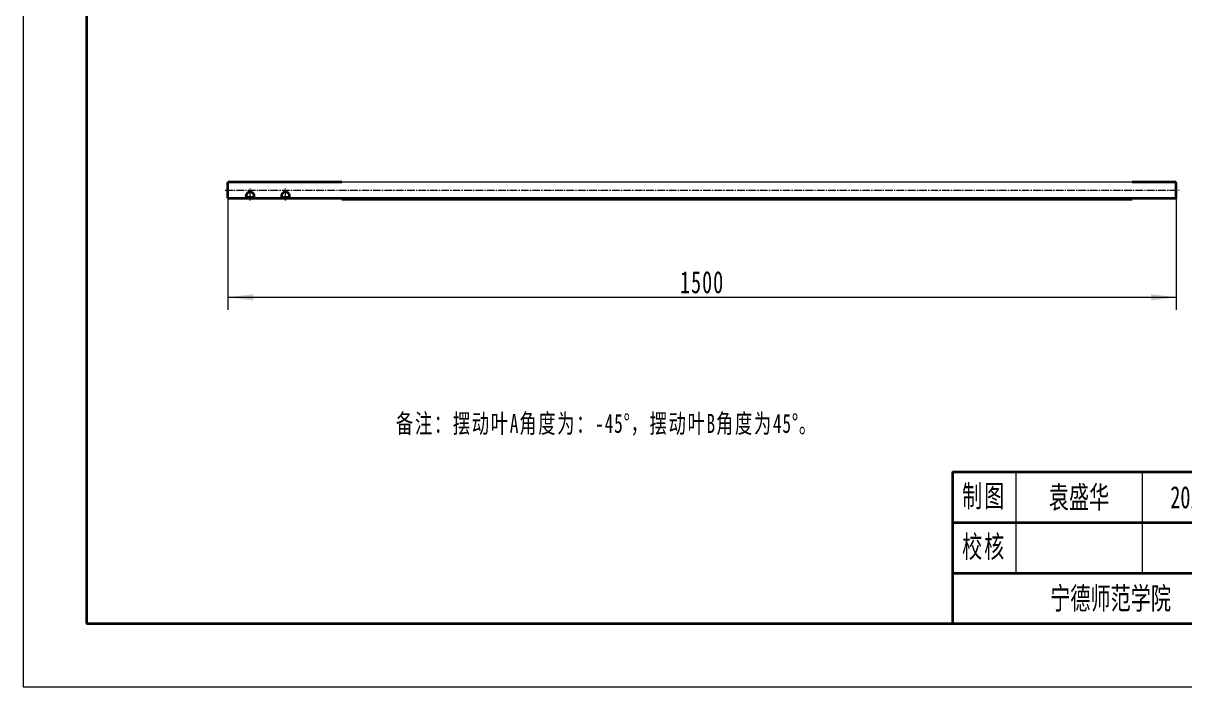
# Model space of a CAD drawing. Header units: millimetres. Extents: x -1485 to 9129, y -4612 to 1050.
# Drawn here: x -1485 to 352, y -1050 to 0 of the extents above; entities that cross this region are included whole.
import ezdxf
from ezdxf.enums import TextEntityAlignment as Align

# ---------------------------------------------------------------- set-up
doc = ezdxf.new("R2010")
doc.units = ezdxf.units.MM
doc.linetypes.add('点画线', pattern=[18, 12, -2, 2, -2])
doc.layers.get('0').update_dxf_attribs({"lineweight": 18})
for name, color, linetype, lineweight in [('中心线层', 1, '点画线', 18), ('尺寸线层', 3, 'Continuous', 18), ('粗实线层', 7, 'Continuous', 35), ('细实线层', 7, 'Continuous', 18)]:
    doc.layers.add(name, color=color, linetype=linetype, lineweight=lineweight)
doc.styles.add('标准', font='', dxfattribs={"width": 0.667})
doc.styles.get('标准').set_extended_font_data('宋体')
doc.dimstyles.new('标准', dxfattribs={"dimscale": 10, "dimtxt": 3.5, "dimasz": 4, "dimexe": 2, "dimexo": 0, "dimtad": 1, "dimdsep": 46, "dimtxsty": '标准', "dimblk": '_CAXARROW', "dimcen": 0, "dimdle": 8, "dimazin": 2, "dimtfac": 0.707107, "dimtdec": 3, "dimtmove": 2, "dimatfit": 3, "dimfxl": 0, "dimfrac": 2, "dimtolj": 1, "dimarcsym": 0})

# ---------------------------------------------------------------- blocks, each defined once
blk = doc.blocks.new('$CAXA_FRAME_13B17AC1$')
at = {"layer": '粗实线层'}
for p, q in [((-138.5, 95), (-138.5, -95)), ((-138.5, -95), (138.5, -95))]:
    blk.add_line(p, q, dxfattribs=at)
at = {"layer": '细实线层'}
for p, q in [((-148.5, 105), (-148.5, -105)), ((-148.5, -105), (148.5, -105))]:
    blk.add_line(p, q, dxfattribs=at)
at = {"layer": '尺寸线层', "style": '标准', "width": 0.667}
blk.add_attdef('图纸编号', text='', height=5.19, rotation=180, dxfattribs=at).set_placement((-113.5, 90), align=Align.MIDDLE_CENTER)
blk = doc.blocks.new('$CAXA_TITLE_151E506F$')
at = {"layer": '粗实线层'}
for p, q in [((-140, 24), (-140, 0)), ((-140, 24), (0, 24)), ((-90, 24), (-90, 0)), ((-30, 24), (-30, 8)), ((0, 24), (0, 0)), ((0, 24), (0, 8)), ((-140, 16), (-90, 16)), ((-30, 16), (0, 16)), ((-140, 8), (0, 8)), ((-140, 0), (0, 0))]:
    blk.add_line(p, q, dxfattribs=at)
at = {"layer": '细实线层'}
for p, q in [((-130, 24), (-130, 8)), ((-110, 24), (-110, 8))]:
    blk.add_line(p, q, dxfattribs=at)
at = {"layer": '尺寸线层', "char_height": 3.481, "width": 18, "attachment_point": 5, "line_spacing_factor": 0.963108, "style": '标准'}
for s, insert in [('\\T1.1;制图', (-135, 20)), ('\\T1.1;校核', (-135, 12))]:
    blk.add_mtext(s, dxfattribs=dict(at, insert=insert))
at = {"layer": '尺寸线层', "style": '标准', "width": 0.667}
for tag, height, p in [('制图签名', 3.63, (-120, 20)), ('制图日期', 3.63, (-100, 20)), ('图纸比例', 3.63, (-15, 20)), ('图纸名称', 5.19, (-60, 16)), ('校核签名', 3.63, (-120, 12)), ('校核日期', 3.63, (-100, 12)), ('重量', 3.63, (-15, 12)), ('院校名称', 3.63, (-115, 4)), ('图纸编号', 3.63, (-45, 4))]:
    blk.add_attdef(tag, text='', height=height, dxfattribs=at).set_placement(p, align=Align.MIDDLE_CENTER)
blk = doc.blocks.new('*X5')
at = {"layer": '尺寸线层', "lineweight": 18}
for points in [[(-1161.2, -433.7), (-1121.2, -428.7), (-1121.2, -438.7)], [(338.8, -433.7), (298.8, -428.7), (298.8, -438.7)]]:
    blk.add_hatch(color=0, dxfattribs=at).paths.add_polyline_path(points, flags=0)
at = {"layer": '尺寸线层', "color": 0, "lineweight": 18}
for p, q in [((-1161.2, -276.7), (-1161.2, -453.7)), ((338.8, -276.7), (338.8, -453.7)), ((-1161.2, -433.7), (338.8, -433.7))]:
    blk.add_line(p, q, dxfattribs=at)
at = {"layer": '尺寸线层', "color": 0, "lineweight": 18, "insert": (-411.2, -410), "char_height": 35, "width": 132.61, "attachment_point": 5, "line_spacing_factor": 1.15057, "style": '标准'}
blk.add_mtext('\\T1.1;1500', dxfattribs=at)
blk = doc.blocks.new('_CAXARROW')
blk.add_hatch(color=0).paths.add_polyline_path([(0, 0), (-1, 0.125), (-1, -0.125)], flags=0)

msp = doc.modelspace()

# ---------------------------------------------------------------- linework, layer by layer
msp.add_line((268.841, -251.669), (-981.151, -251.669))
at = {"layer": '中心线层'}
for p, q in [((-1165.651, -264.169), (343.349, -264.169)), ((-1126.151, -280.73), (-1126.151, -261.77)), ((-1070.151, -280.73), (-1070.151, -261.77))]:
    msp.add_line(p, q, dxfattribs=at)
at = {"layer": '粗实线层', "lineweight": 35}
for p, q in [((-1161.151, -276.669), (-1161.151, -251.669)), ((-981.151, -251.669), (-1161.151, -251.669)), ((338.849, -251.669), (268.841, -251.669)), ((338.849, -276.669), (338.849, -251.669)), ((-1161.151, -276.669), (338.849, -276.669)), ((-981.151, -278.669), (-981.151, -276.669)), ((-981.151, -278.669), (268.849, -278.669)), ((268.849, -278.669), (268.849, -276.669))]:
    msp.add_line(p, q, dxfattribs=at)
for points, knots in [([(-1126.151, -267.123), (-1125.932, -267.123), (-1125.715, -267.135), (-1125.286, -267.184), (-1124.862, -267.257), (-1124.446, -267.375), (-1124.189, -267.463), (-1124.138, -267.481), (-1124.036, -267.519), (-1123.884, -267.578), (-1123.736, -267.641), (-1123.443, -267.776), (-1123.253, -267.874), (-1122.883, -268.088), (-1122.703, -268.203), (-1122.485, -268.356), (-1122.441, -268.387), (-1122.355, -268.45), (-1122.227, -268.546), (-1122.104, -268.645), (-1121.862, -268.847), (-1121.708, -268.988), (-1121.414, -269.277), (-1121.273, -269.427), (-1121.073, -269.658), (-1121.008, -269.737), (-1120.913, -269.856), (-1120.882, -269.896), (-1120.821, -269.976), (-1120.791, -270.016), (-1120.644, -270.217), (-1120.535, -270.38), (-1120.335, -270.708), (-1120.244, -270.873), (-1120.08, -271.206), (-1120.006, -271.373), (-1119.926, -271.583), (-1119.911, -271.625), (-1119.882, -271.71), (-1119.839, -271.836), (-1119.803, -271.96), (-1119.739, -272.207), (-1119.706, -272.369), (-1119.663, -272.687), (-1119.651, -272.843), (-1119.651, -273.074), (-1119.653, -273.15), (-1119.66, -273.244), (-1119.661, -273.263), (-1119.664, -273.3), (-1119.67, -273.356), (-1119.677, -273.411), (-1119.704, -273.592), (-1119.735, -273.731), (-1119.82, -273.998), (-1119.872, -274.126), (-1119.967, -274.311), (-1120.001, -274.371), (-1120.055, -274.459), (-1120.074, -274.488), (-1120.113, -274.545), (-1120.133, -274.573), (-1120.237, -274.712), (-1120.328, -274.816), (-1120.528, -275.012), (-1120.637, -275.104), (-1120.813, -275.233), (-1120.873, -275.275), (-1120.968, -275.335), (-1121, -275.355), (-1121.065, -275.394), (-1121.098, -275.413), (-1121.265, -275.506), (-1121.405, -275.574), (-1121.699, -275.7), (-1121.853, -275.758), (-1122.175, -275.863), (-1122.342, -275.911), (-1122.561, -275.966), (-1122.605, -275.976), (-1122.694, -275.997), (-1122.828, -276.027), (-1122.965, -276.054), (-1123.241, -276.106), (-1123.43, -276.136), (-1123.818, -276.188), (-1124.017, -276.211), (-1124.323, -276.24), (-1124.426, -276.248), (-1124.557, -276.258), (-1124.583, -276.26), (-1124.636, -276.264), (-1124.662, -276.266), (-1124.741, -276.271), (-1124.794, -276.274), (-1125.059, -276.29), (-1125.484, -276.308), (-1125.914, -276.315), (-1126.345, -276.315), (-1126.562, -276.312), (-1126.834, -276.305), (-1126.888, -276.303), (-1126.996, -276.3), (-1127.158, -276.293), (-1127.317, -276.286), (-1127.634, -276.267), (-1127.841, -276.252), (-1128.148, -276.224), (-1128.249, -276.214), (-1128.4, -276.197), (-1128.45, -276.191), (-1128.55, -276.179), (-1128.6, -276.172), (-1128.847, -276.139), (-1129.038, -276.109), (-1129.409, -276.041), (-1129.589, -276.003), (-1129.85, -275.939), (-1129.936, -275.916), (-1130.062, -275.88), (-1130.104, -275.868), (-1130.187, -275.843), (-1130.228, -275.83), (-1130.432, -275.764), (-1130.587, -275.706), (-1130.883, -275.581), (-1131.023, -275.513), (-1131.289, -275.366), (-1131.415, -275.287), (-1131.563, -275.179), (-1131.592, -275.157), (-1131.649, -275.113), (-1131.677, -275.09), (-1131.76, -275.021), (-1131.813, -274.973), (-1131.964, -274.826), (-1132.056, -274.723), (-1132.221, -274.504), (-1132.294, -274.389), (-1132.421, -274.146), (-1132.474, -274.018), (-1132.524, -273.866), (-1132.529, -273.849), (-1132.539, -273.815), (-1132.554, -273.764), (-1132.585, -273.643), (-1132.606, -273.536), (-1132.639, -273.32), (-1132.65, -273.172), (-1132.651, -272.868), (-1132.641, -272.711), (-1132.615, -272.51), (-1132.609, -272.469), (-1132.596, -272.388), (-1132.588, -272.347), (-1132.564, -272.224), (-1132.546, -272.141), (-1132.482, -271.894), (-1132.429, -271.728), (-1132.304, -271.393), (-1132.231, -271.226), (-1132.128, -271.015), (-1132.107, -270.973), (-1132.063, -270.889), (-1132.041, -270.846), (-1131.972, -270.721), (-1131.923, -270.637), (-1131.773, -270.389), (-1131.664, -270.226), (-1131.429, -269.905), (-1131.304, -269.747), (-1131.137, -269.553), (-1131.103, -269.514), (-1131.034, -269.438), (-1130.999, -269.399), (-1130.893, -269.286), (-1130.821, -269.211), (-1130.599, -268.992), (-1130.444, -268.852), (-1130.123, -268.582), (-1129.956, -268.454), (-1129.696, -268.27), (-1129.607, -268.211), (-1129.472, -268.124), (-1129.426, -268.096), (-1129.334, -268.04), (-1129.288, -268.012), (-1129.054, -267.877), (-1128.864, -267.778), (-1128.474, -267.599), (-1128.276, -267.519), (-1127.87, -267.38), (-1127.663, -267.32), (-1127.346, -267.247), (-1127.239, -267.225), (-1127.023, -267.188), (-1126.914, -267.173), (-1126.697, -267.148), (-1126.588, -267.138), (-1126.425, -267.129), (-1126.343, -267.125), (-1126.247, -267.123), (-1126.206, -267.123), (-1126.178, -267.123), (-1126.165, -267.123), (-1126.151, -267.123)], [0, 0, 0, 0, 0.55323057, 0.55323057, 1.10646115, 1.65969172, 1.65969172, 1.79799937, 1.79799937, 1.93630701, 2.2129223, 2.2129223, 2.76615287, 2.76615287, 3.31938344, 3.31938344, 3.45769109, 3.45769109, 3.59599873, 3.87261402, 3.87261402, 4.42584459, 4.42584459, 4.97907517, 4.97907517, 5.25569045, 5.25569045, 5.3939981, 5.3939981, 5.53230574, 5.53230574, 6.08553631, 6.08553631, 6.63876689, 6.63876689, 7.19199746, 7.19199746, 7.33030511, 7.33030511, 7.46861275, 7.74522804, 7.74522804, 8.29845861, 8.29845861, 8.85168918, 8.85168918, 9.12830447, 9.12830447, 9.19745829, 9.19745829, 9.26661211, 9.40491976, 9.40491976, 9.95815033, 9.95815033, 10.51138091, 10.51138091, 10.78799619, 10.78799619, 10.92630384, 10.92630384, 11.06461148, 11.06461148, 11.61784205, 11.61784205, 12.17107263, 12.17107263, 12.44768791, 12.44768791, 12.58599556, 12.58599556, 12.7243032, 12.7243032, 13.27753378, 13.27753378, 13.83076435, 13.83076435, 14.38399492, 14.38399492, 14.52230257, 14.52230257, 14.66061021, 14.9372255, 14.9372255, 15.49045607, 15.49045607, 16.04368665, 16.04368665, 16.32030193, 16.32030193, 16.38945575, 16.38945575, 16.45860958, 16.45860958, 16.59691722, 16.59691722, 17.15014779, 17.70337837, 17.70337837, 18.25660894, 18.25660894, 18.39491658, 18.39491658, 18.53322423, 18.80983952, 18.80983952, 19.36307009, 19.36307009, 19.63968538, 19.63968538, 19.77799302, 19.77799302, 19.91630066, 19.91630066, 20.46953124, 20.46953124, 21.02276181, 21.02276181, 21.2993771, 21.2993771, 21.43768474, 21.43768474, 21.57599239, 21.57599239, 22.12922296, 22.12922296, 22.68245353, 22.68245353, 23.23568411, 23.23568411, 23.37399175, 23.37399175, 23.51229939, 23.51229939, 23.78891468, 23.78891468, 24.34214526, 24.34214526, 24.89537583, 24.89537583, 25.4486064, 25.4486064, 25.51776022, 25.51776022, 25.58691405, 25.72522169, 26.00183698, 26.00183698, 26.55506755, 26.55506755, 27.10829813, 27.10829813, 27.24660577, 27.24660577, 27.38491341, 27.38491341, 27.6615287, 27.6615287, 28.21475927, 28.21475927, 28.76798985, 28.76798985, 28.90629749, 28.90629749, 29.04460513, 29.04460513, 29.32122042, 29.32122042, 29.87445099, 29.87445099, 30.42768157, 30.42768157, 30.56598921, 30.56598921, 30.70429686, 30.70429686, 30.98091214, 30.98091214, 31.53414272, 31.53414272, 32.08737329, 32.08737329, 32.36398858, 32.36398858, 32.50229622, 32.50229622, 32.64060386, 32.64060386, 33.19383444, 33.19383444, 33.74706501, 33.74706501, 34.30029559, 34.30029559, 34.57691087, 34.57691087, 34.85352616, 34.85352616, 35.13014145, 35.13014145, 35.26844909, 35.33760291, 35.37217982, 35.37217982, 35.40675673, 35.40675673, 35.40675673, 35.40675673]), ([(-1132.628, -272.676), (-1132.626, -272.697), (-1132.623, -272.717), (-1132.598, -272.882), (-1132.566, -273.021), (-1132.482, -273.286), (-1132.429, -273.413), (-1132.35, -273.565), (-1132.334, -273.595), (-1132.3, -273.654), (-1132.282, -273.683), (-1132.227, -273.77), (-1132.188, -273.826), (-1132.064, -273.988), (-1131.973, -274.089), (-1131.773, -274.278), (-1131.664, -274.367), (-1131.517, -274.47), (-1131.487, -274.49), (-1131.426, -274.53), (-1131.395, -274.549), (-1131.301, -274.607), (-1131.236, -274.644), (-1131.037, -274.749), (-1130.897, -274.813), (-1130.605, -274.93), (-1130.451, -274.983), (-1130.211, -275.055), (-1130.129, -275.078), (-1130.003, -275.111), (-1129.961, -275.122), (-1129.875, -275.143), (-1129.832, -275.153), (-1129.615, -275.201), (-1129.436, -275.235), (-1129.07, -275.296), (-1128.881, -275.322), (-1128.494, -275.367), (-1128.295, -275.386), (-1128.04, -275.407), (-1127.962, -275.412), (-1127.884, -275.418), (-1127.832, -275.421), (-1127.806, -275.423), (-1127.675, -275.431), (-1127.569, -275.437), (-1127.252, -275.453), (-1127.038, -275.46), (-1126.608, -275.471), (-1126.391, -275.473), (-1126.117, -275.473), (-1126.062, -275.473), (-1125.952, -275.473), (-1125.897, -275.472), (-1125.733, -275.47), (-1125.624, -275.469), (-1125.3, -275.462), (-1124.873, -275.447), (-1124.455, -275.422), (-1124.198, -275.402), (-1124.146, -275.397), (-1124.044, -275.389), (-1123.892, -275.375), (-1123.743, -275.359), (-1123.45, -275.326), (-1123.26, -275.3), (-1122.982, -275.255), (-1122.891, -275.239), (-1122.711, -275.205), (-1122.622, -275.186), (-1122.359, -275.128), (-1122.192, -275.085), (-1121.87, -274.99), (-1121.716, -274.937), (-1121.422, -274.821), (-1121.282, -274.757), (-1121.114, -274.669), (-1121.081, -274.652), (-1121.016, -274.615), (-1120.984, -274.596), (-1120.889, -274.539), (-1120.828, -274.5), (-1120.652, -274.377), (-1120.543, -274.29), (-1120.342, -274.102), (-1120.25, -274.002), (-1120.084, -273.788), (-1120.01, -273.675), (-1119.881, -273.431), (-1119.827, -273.305), (-1119.74, -273.04), (-1119.708, -272.903), (-1119.68, -272.722), (-1119.674, -272.684), (-1119.67, -272.646)], [0, 0, 0, 0, 0.07164105, 0.07164105, 0.57973044, 0.57973044, 1.08781983, 1.08781983, 1.21484218, 1.21484218, 1.34186453, 1.34186453, 1.59590922, 1.59590922, 2.10399861, 2.10399861, 2.61208801, 2.61208801, 2.73911035, 2.73911035, 2.8661327, 2.8661327, 3.1201774, 3.1201774, 3.62826679, 3.62826679, 4.13635618, 4.13635618, 4.39040087, 4.39040087, 4.51742322, 4.51742322, 4.64444557, 4.64444557, 5.15253496, 5.15253496, 5.66062435, 5.66062435, 6.16871374, 6.16871374, 6.29573609, 6.35924726, 6.35924726, 6.42275844, 6.42275844, 6.67680313, 6.67680313, 7.18489252, 7.18489252, 7.69298191, 7.69298191, 7.82000426, 7.82000426, 7.94702661, 7.94702661, 8.20107131, 8.20107131, 8.7091607, 9.21725009, 9.21725009, 9.34427244, 9.34427244, 9.47129478, 9.72533948, 9.72533948, 10.23342887, 10.23342887, 10.48747357, 10.48747357, 10.74151826, 10.74151826, 11.24960765, 11.24960765, 11.75769704, 11.75769704, 12.26578643, 12.26578643, 12.39280878, 12.39280878, 12.51983113, 12.51983113, 12.77387582, 12.77387582, 13.28196522, 13.28196522, 13.79005461, 13.79005461, 14.298144, 14.298144, 14.80623339, 14.80623339, 15.31432278, 15.31432278, 15.44795041, 15.44795041, 15.44795041, 15.44795041]), ([(-1070.151, -267.123), (-1069.932, -267.123), (-1069.715, -267.135), (-1069.286, -267.184), (-1068.862, -267.257), (-1068.446, -267.375), (-1068.189, -267.463), (-1068.138, -267.481), (-1068.036, -267.519), (-1067.884, -267.578), (-1067.736, -267.641), (-1067.443, -267.776), (-1067.253, -267.874), (-1066.883, -268.088), (-1066.703, -268.203), (-1066.485, -268.356), (-1066.441, -268.387), (-1066.355, -268.45), (-1066.227, -268.546), (-1066.104, -268.645), (-1065.862, -268.847), (-1065.708, -268.988), (-1065.414, -269.277), (-1065.273, -269.427), (-1065.073, -269.658), (-1065.008, -269.737), (-1064.913, -269.856), (-1064.882, -269.896), (-1064.821, -269.976), (-1064.791, -270.016), (-1064.644, -270.217), (-1064.535, -270.38), (-1064.335, -270.708), (-1064.244, -270.873), (-1064.08, -271.206), (-1064.006, -271.373), (-1063.926, -271.583), (-1063.911, -271.625), (-1063.882, -271.71), (-1063.839, -271.836), (-1063.803, -271.96), (-1063.739, -272.207), (-1063.706, -272.369), (-1063.663, -272.687), (-1063.651, -272.843), (-1063.651, -273.074), (-1063.653, -273.15), (-1063.66, -273.244), (-1063.661, -273.263), (-1063.664, -273.3), (-1063.67, -273.356), (-1063.677, -273.411), (-1063.704, -273.592), (-1063.735, -273.731), (-1063.82, -273.998), (-1063.872, -274.126), (-1063.967, -274.311), (-1064.001, -274.371), (-1064.055, -274.459), (-1064.074, -274.488), (-1064.113, -274.545), (-1064.133, -274.573), (-1064.237, -274.712), (-1064.328, -274.816), (-1064.528, -275.012), (-1064.637, -275.104), (-1064.813, -275.233), (-1064.873, -275.275), (-1064.968, -275.335), (-1065, -275.355), (-1065.065, -275.394), (-1065.098, -275.413), (-1065.265, -275.506), (-1065.405, -275.574), (-1065.699, -275.7), (-1065.853, -275.758), (-1066.175, -275.863), (-1066.342, -275.911), (-1066.561, -275.966), (-1066.605, -275.976), (-1066.694, -275.997), (-1066.828, -276.027), (-1066.965, -276.054), (-1067.241, -276.106), (-1067.43, -276.136), (-1067.818, -276.188), (-1068.017, -276.211), (-1068.323, -276.24), (-1068.426, -276.248), (-1068.557, -276.258), (-1068.583, -276.26), (-1068.636, -276.264), (-1068.662, -276.266), (-1068.741, -276.271), (-1068.794, -276.274), (-1069.059, -276.29), (-1069.484, -276.308), (-1069.914, -276.315), (-1070.345, -276.315), (-1070.562, -276.312), (-1070.834, -276.305), (-1070.888, -276.303), (-1070.996, -276.3), (-1071.158, -276.293), (-1071.317, -276.286), (-1071.634, -276.267), (-1071.841, -276.252), (-1072.148, -276.224), (-1072.249, -276.214), (-1072.4, -276.197), (-1072.45, -276.191), (-1072.55, -276.179), (-1072.6, -276.172), (-1072.847, -276.139), (-1073.038, -276.109), (-1073.409, -276.041), (-1073.589, -276.003), (-1073.85, -275.939), (-1073.936, -275.916), (-1074.062, -275.88), (-1074.104, -275.868), (-1074.187, -275.843), (-1074.228, -275.83), (-1074.432, -275.764), (-1074.587, -275.706), (-1074.883, -275.581), (-1075.023, -275.513), (-1075.289, -275.366), (-1075.415, -275.287), (-1075.563, -275.179), (-1075.592, -275.157), (-1075.649, -275.113), (-1075.677, -275.09), (-1075.76, -275.021), (-1075.813, -274.973), (-1075.964, -274.826), (-1076.056, -274.723), (-1076.221, -274.504), (-1076.294, -274.389), (-1076.421, -274.146), (-1076.474, -274.018), (-1076.524, -273.866), (-1076.529, -273.849), (-1076.539, -273.815), (-1076.554, -273.764), (-1076.585, -273.643), (-1076.606, -273.536), (-1076.639, -273.32), (-1076.65, -273.172), (-1076.651, -272.868), (-1076.641, -272.711), (-1076.615, -272.51), (-1076.609, -272.469), (-1076.596, -272.388), (-1076.588, -272.347), (-1076.564, -272.224), (-1076.546, -272.141), (-1076.482, -271.894), (-1076.429, -271.728), (-1076.304, -271.393), (-1076.231, -271.226), (-1076.128, -271.015), (-1076.107, -270.973), (-1076.063, -270.889), (-1076.041, -270.846), (-1075.972, -270.721), (-1075.923, -270.637), (-1075.773, -270.389), (-1075.664, -270.226), (-1075.429, -269.905), (-1075.304, -269.747), (-1075.137, -269.553), (-1075.103, -269.514), (-1075.034, -269.438), (-1074.999, -269.399), (-1074.893, -269.286), (-1074.821, -269.211), (-1074.599, -268.992), (-1074.444, -268.852), (-1074.123, -268.582), (-1073.956, -268.454), (-1073.696, -268.27), (-1073.607, -268.211), (-1073.472, -268.124), (-1073.426, -268.096), (-1073.334, -268.04), (-1073.288, -268.012), (-1073.054, -267.877), (-1072.864, -267.778), (-1072.474, -267.599), (-1072.276, -267.519), (-1071.87, -267.38), (-1071.663, -267.32), (-1071.346, -267.247), (-1071.239, -267.225), (-1071.023, -267.188), (-1070.914, -267.173), (-1070.697, -267.148), (-1070.588, -267.138), (-1070.425, -267.129), (-1070.343, -267.125), (-1070.247, -267.123), (-1070.206, -267.123), (-1070.178, -267.123), (-1070.165, -267.123), (-1070.151, -267.123)], [0, 0, 0, 0, 0.55323057, 0.55323057, 1.10646115, 1.65969172, 1.65969172, 1.79799937, 1.79799937, 1.93630701, 2.2129223, 2.2129223, 2.76615287, 2.76615287, 3.31938344, 3.31938344, 3.45769109, 3.45769109, 3.59599873, 3.87261402, 3.87261402, 4.42584459, 4.42584459, 4.97907517, 4.97907517, 5.25569045, 5.25569045, 5.3939981, 5.3939981, 5.53230574, 5.53230574, 6.08553631, 6.08553631, 6.63876689, 6.63876689, 7.19199746, 7.19199746, 7.3303051, 7.3303051, 7.46861275, 7.74522803, 7.74522803, 8.29845861, 8.29845861, 8.85168918, 8.85168918, 9.12830447, 9.12830447, 9.19745829, 9.19745829, 9.26661211, 9.40491976, 9.40491976, 9.95815033, 9.95815033, 10.5113809, 10.5113809, 10.78799619, 10.78799619, 10.92630383, 10.92630383, 11.06461148, 11.06461148, 11.61784205, 11.61784205, 12.17107263, 12.17107263, 12.44768791, 12.44768791, 12.58599556, 12.58599556, 12.7243032, 12.7243032, 13.27753377, 13.27753377, 13.83076435, 13.83076435, 14.38399492, 14.38399492, 14.52230257, 14.52230257, 14.66061021, 14.9372255, 14.9372255, 15.49045607, 15.49045607, 16.04368664, 16.04368664, 16.32030193, 16.32030193, 16.38945575, 16.38945575, 16.45860957, 16.45860957, 16.59691722, 16.59691722, 17.15014779, 17.70337837, 17.70337837, 18.25660894, 18.25660894, 18.39491658, 18.39491658, 18.53322423, 18.80983951, 18.80983951, 19.36307009, 19.36307009, 19.63968537, 19.63968537, 19.77799302, 19.77799302, 19.91630066, 19.91630066, 20.46953123, 20.46953123, 21.02276181, 21.02276181, 21.2993771, 21.2993771, 21.43768474, 21.43768474, 21.57599238, 21.57599238, 22.12922296, 22.12922296, 22.68245353, 22.68245353, 23.2356841, 23.2356841, 23.37399175, 23.37399175, 23.51229939, 23.51229939, 23.78891468, 23.78891468, 24.34214525, 24.34214525, 24.89537583, 24.89537583, 25.4486064, 25.4486064, 25.51776022, 25.51776022, 25.58691404, 25.72522169, 26.00183697, 26.00183697, 26.55506755, 26.55506755, 27.10829812, 27.10829812, 27.24660577, 27.24660577, 27.38491341, 27.38491341, 27.6615287, 27.6615287, 28.21475927, 28.21475927, 28.76798984, 28.76798984, 28.90629749, 28.90629749, 29.04460513, 29.04460513, 29.32122042, 29.32122042, 29.87445099, 29.87445099, 30.42768156, 30.42768156, 30.56598921, 30.56598921, 30.70429685, 30.70429685, 30.98091214, 30.98091214, 31.53414271, 31.53414271, 32.08737329, 32.08737329, 32.36398857, 32.36398857, 32.50229622, 32.50229622, 32.64060386, 32.64060386, 33.19383443, 33.19383443, 33.74706501, 33.74706501, 34.30029558, 34.30029558, 34.57691087, 34.57691087, 34.85352616, 34.85352616, 35.13014144, 35.13014144, 35.26844909, 35.33760291, 35.37217982, 35.37217982, 35.40675673, 35.40675673, 35.40675673, 35.40675673]), ([(-1076.628, -272.676), (-1076.626, -272.697), (-1076.623, -272.717), (-1076.598, -272.882), (-1076.566, -273.021), (-1076.482, -273.286), (-1076.429, -273.413), (-1076.35, -273.565), (-1076.334, -273.595), (-1076.3, -273.654), (-1076.282, -273.683), (-1076.227, -273.77), (-1076.188, -273.826), (-1076.064, -273.988), (-1075.973, -274.089), (-1075.773, -274.278), (-1075.664, -274.367), (-1075.517, -274.47), (-1075.487, -274.49), (-1075.426, -274.53), (-1075.395, -274.549), (-1075.301, -274.607), (-1075.236, -274.644), (-1075.037, -274.749), (-1074.897, -274.813), (-1074.605, -274.93), (-1074.451, -274.983), (-1074.211, -275.055), (-1074.129, -275.078), (-1074.003, -275.111), (-1073.961, -275.122), (-1073.875, -275.143), (-1073.832, -275.153), (-1073.615, -275.201), (-1073.436, -275.235), (-1073.07, -275.296), (-1072.881, -275.322), (-1072.494, -275.367), (-1072.295, -275.386), (-1072.04, -275.407), (-1071.962, -275.412), (-1071.884, -275.418), (-1071.832, -275.421), (-1071.806, -275.423), (-1071.675, -275.431), (-1071.569, -275.437), (-1071.252, -275.453), (-1071.038, -275.46), (-1070.608, -275.471), (-1070.391, -275.473), (-1070.117, -275.473), (-1070.062, -275.473), (-1069.952, -275.473), (-1069.897, -275.472), (-1069.733, -275.47), (-1069.624, -275.469), (-1069.3, -275.462), (-1068.873, -275.447), (-1068.455, -275.422), (-1068.198, -275.402), (-1068.146, -275.397), (-1068.044, -275.389), (-1067.892, -275.375), (-1067.743, -275.359), (-1067.45, -275.326), (-1067.26, -275.3), (-1066.982, -275.255), (-1066.891, -275.239), (-1066.711, -275.205), (-1066.622, -275.186), (-1066.359, -275.128), (-1066.192, -275.085), (-1065.87, -274.99), (-1065.716, -274.937), (-1065.422, -274.821), (-1065.282, -274.757), (-1065.114, -274.669), (-1065.081, -274.652), (-1065.016, -274.615), (-1064.984, -274.596), (-1064.889, -274.539), (-1064.828, -274.5), (-1064.652, -274.377), (-1064.543, -274.29), (-1064.342, -274.102), (-1064.25, -274.002), (-1064.084, -273.788), (-1064.01, -273.675), (-1063.881, -273.431), (-1063.827, -273.305), (-1063.74, -273.04), (-1063.708, -272.903), (-1063.68, -272.722), (-1063.674, -272.684), (-1063.67, -272.646)], [0, 0, 0, 0, 0.07164106, 0.07164106, 0.57973045, 0.57973045, 1.08781985, 1.08781985, 1.21484219, 1.21484219, 1.34186454, 1.34186454, 1.59590924, 1.59590924, 2.10399863, 2.10399863, 2.61208802, 2.61208802, 2.73911037, 2.73911037, 2.86613271, 2.86613271, 3.12017741, 3.12017741, 3.6282668, 3.6282668, 4.13635619, 4.13635619, 4.39040089, 4.39040089, 4.51742323, 4.51742323, 4.64444558, 4.64444558, 5.15253497, 5.15253497, 5.66062436, 5.66062436, 6.16871376, 6.16871376, 6.2957361, 6.35924728, 6.35924728, 6.42275845, 6.42275845, 6.67680315, 6.67680315, 7.18489254, 7.18489254, 7.69298193, 7.69298193, 7.82000428, 7.82000428, 7.94702662, 7.94702662, 8.20107132, 8.20107132, 8.70916071, 9.2172501, 9.2172501, 9.34427245, 9.34427245, 9.4712948, 9.72533949, 9.72533949, 10.23342888, 10.23342888, 10.48747358, 10.48747358, 10.74151827, 10.74151827, 11.24960766, 11.24960766, 11.75769706, 11.75769706, 12.26578645, 12.26578645, 12.39280879, 12.39280879, 12.51983114, 12.51983114, 12.77387584, 12.77387584, 13.28196523, 13.28196523, 13.79005462, 13.79005462, 14.29814401, 14.29814401, 14.8062334, 14.8062334, 15.31432279, 15.31432279, 15.44795041, 15.44795041, 15.44795041, 15.44795041])]:
    msp.add_open_spline(points, degree=3, knots=knots, dxfattribs=at)

# ---------------------------------------------------------------- block references
at = {"layer": '粗实线层', "xscale": 10, "yscale": 10, "zscale": 10}
msp.add_blockref('$CAXA_FRAME_13B17AC1$', (0, 0), dxfattribs=at)
at = {"layer": '粗实线层'}
ref = msp.add_blockref('$CAXA_TITLE_151E506F$', (1385, -950), dxfattribs=dict(at, xscale=10, yscale=10, zscale=10))
ref.add_attrib('院校名称', '宁德师范学院', dxfattribs={"layer": '尺寸线层', "height": 35, "style": '标准', "width": 0.667}).set_placement((235, -910), align=Align.MIDDLE_CENTER)
ref.add_attrib('图纸名称', '摆动叶A', dxfattribs={"layer": '尺寸线层', "height": 50, "style": '标准', "width": 0.667}).set_placement((785, -790), align=Align.MIDDLE_CENTER)
ref.add_attrib('图纸编号', 'FJT-02100', dxfattribs={"layer": '尺寸线层', "height": 35, "style": '标准', "width": 0.667}).set_placement((935, -910), align=Align.MIDDLE_CENTER)
ref.add_attrib('图纸比例', '1:10', dxfattribs={"layer": '尺寸线层', "height": 35, "style": '标准', "width": 0.667}).set_placement((1235, -750), align=Align.MIDDLE_CENTER)
ref.add_attrib('制图签名', '袁盛华', dxfattribs={"layer": '尺寸线层', "height": 35, "style": '标准', "width": 0.667}).set_placement((185, -750), align=Align.MIDDLE_CENTER)
ref.add_attrib('制图日期', '2018.12', dxfattribs={"layer": '尺寸线层', "height": 35, "style": '标准', "width": 0.667}).set_placement((385, -750), align=Align.MIDDLE_CENTER)

# ---------------------------------------------------------------- texts
at = {"layer": '尺寸线层', "insert": (-895.493, -618.285), "char_height": 30, "width": 703.89321, "attachment_point": 1, "line_spacing_factor": 1.15057, "style": '标准'}
msp.add_mtext('\\T1.1;备注：摆动叶A角度为：-45%%D，摆动叶B角度为45%%D。', dxfattribs=at)

# ---------------------------------------------------------------- dimensions: what is measured, and where the dimension line sits
at = {"layer": '尺寸线层', "lineweight": 18}
dim = msp.add_linear_dim(base=(338.849, -433.696), p1=(-1161.151, -276.669), p2=(338.849, -276.669), dimstyle='标准', override={"dimsah": 1, "dimtfill": 1, "dimtzin": 8}, dxfattribs=at)
dim.commit()
dim.dimension.update_dxf_attribs({"geometry": '*X5', "text_midpoint": (-411.151, -410.044), "dimtype": 160})

doc.saveas('drawing.dxf')
